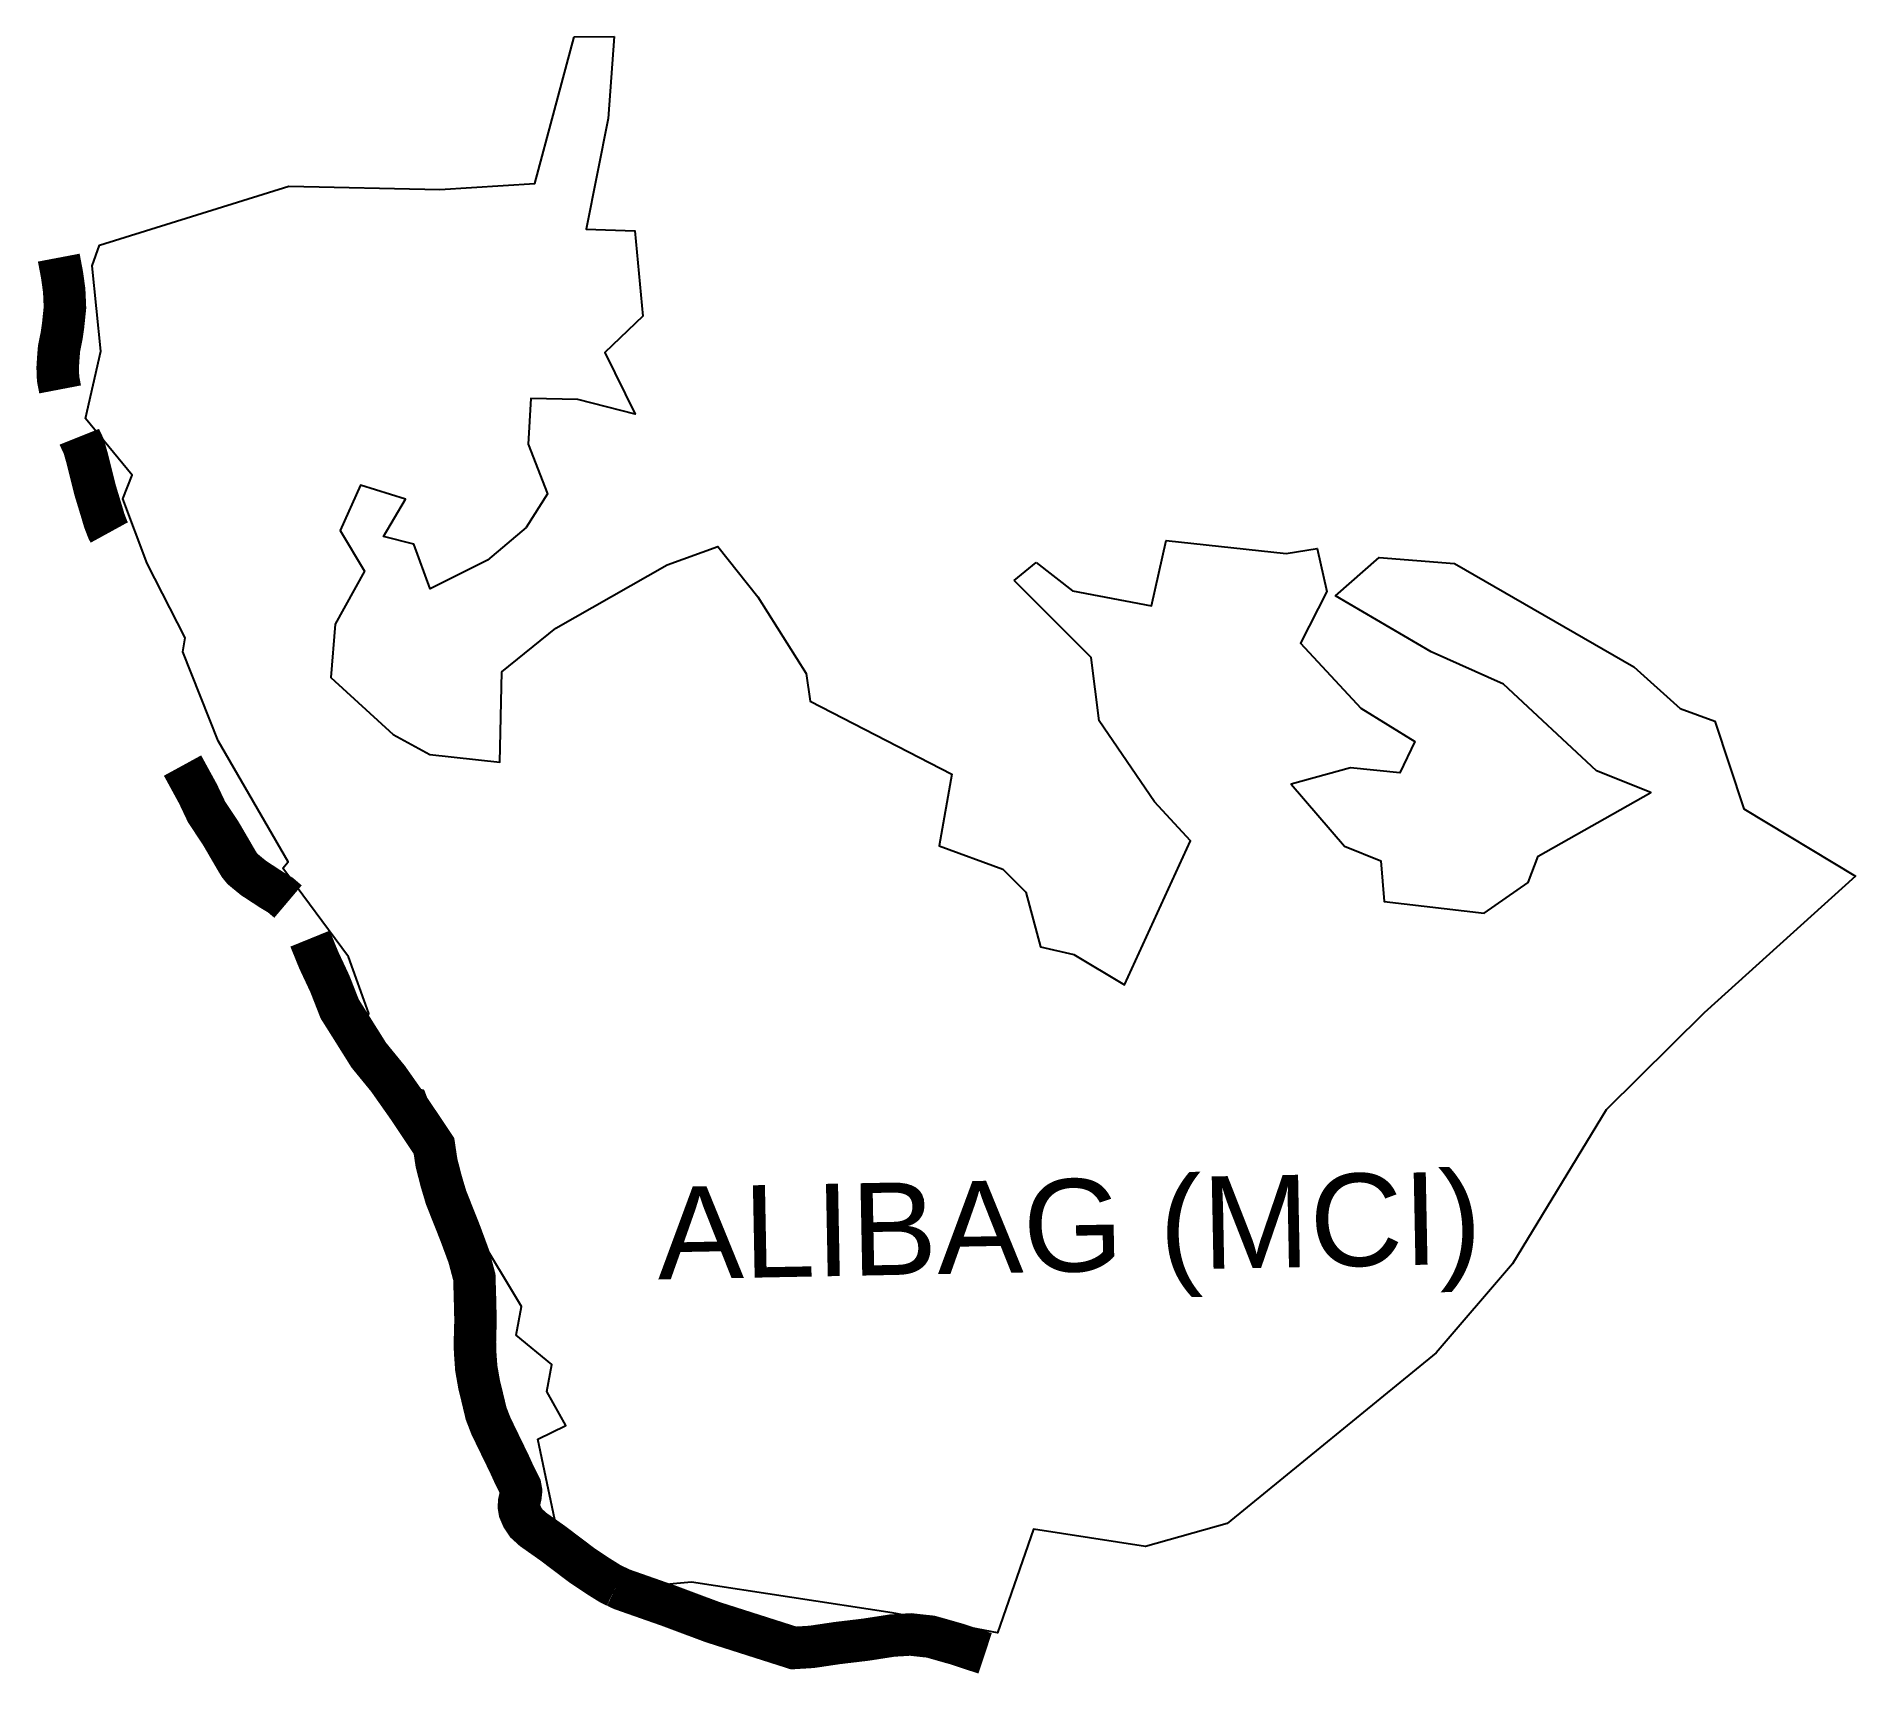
# Model space of a CAD drawing. Header units: metres. Extents: x 274775 to 276916, y 2062133 to 2064062.
import ezdxf

# ---------------------------------------------------------------- set-up
doc = ezdxf.new("R2010")
doc.units = ezdxf.units.M
doc.header["$MEASUREMENT"] = 0
for name, color, linetype in [('ARTIFICIALLY PROTECTED', 10, 'Continuous'), ('village', 3, 'Continuous'), ('VILLAGE NAME', 250, 'Continuous')]:
    doc.layers.add(name, color=color, linetype=linetype)
doc.styles.get("Standard").update_dxf_attribs({"font": 'simplex.shx'})

msp = doc.modelspace()

# ---------------------------------------------------------------- linework, layer by layer
at = {"color": 3, "flags": 128}
for points in [[(275407.7, 2064060.9), (275454.9, 2064061.6)], [(275925.6, 2063421.3), (275951.5, 2063442.2)]]:
    msp.add_lwpolyline(points, dxfattribs=at)
at = {"layer": 'ARTIFICIALLY PROTECTED', "const_width": 50, "flags": 128}
for points in [[(274800.9, 2063801.2), (274804.8, 2063780.7), (274807.3, 2063762.5), (274808.2, 2063742.4), (274806, 2063721.2), (274804.4, 2063709.8), (274801.2, 2063694), (274800.5, 2063685.3), (274799.6, 2063671.7), (274800.1, 2063658.6), (274802.5, 2063646.1)], [(274825.1, 2063590.4), (274825.5, 2063589.4), (274830.1, 2063579.7), (274833.9, 2063566.7), (274843.7, 2063527.5), (274852.2, 2063499.6), (274854.4, 2063492), (274858.7, 2063480.8), (274860.4, 2063477.7)], [(274946.6, 2063203.4), (274964.9, 2063169.9), (274974.9, 2063148.8), (274991.8, 2063123.3), (275010.8, 2063090.7), (275013.7, 2063086), (275017.3, 2063081.6), (275030.2, 2063071), (275050.7, 2063057.6), (275061.7, 2063051), (275070.8, 2063043.3)], [(275096.7, 2062999.7), (275106.9, 2062974.6), (275120.1, 2062946.4), (275131.6, 2062917), (275143.6, 2062898), (275165.8, 2062862.6), (275188.6, 2062834.7), (275212.3, 2062801), (275242.6, 2062755.7), (275245.6, 2062735.6), (275251.2, 2062713.9), (275256.8, 2062695.1), (275273.7, 2062652.5), (275283.7, 2062625.4), (275290.1, 2062601.4), (275290.8, 2062579.2), (275291.5, 2062550.7), (275290.8, 2062525.1), (275291, 2062513.7), (275292.4, 2062494), (275295.9, 2062474), (275298.3, 2062464.5), (275304, 2062440.7), (275309.7, 2062426), (275322.3, 2062400), (275331.1, 2062381.9), (275337.8, 2062367.2), (275344.2, 2062354.5), (275345.1, 2062349.6), (275344.4, 2062343.3), (275342.9, 2062336.5), (275342.6, 2062331.2), (275343.4, 2062326.2), (275346.7, 2062318.5), (275351.4, 2062311.5), (275359.3, 2062304.3), (275382.2, 2062288.2), (275416.6, 2062262.2), (275435.9, 2062249.3), (275450, 2062240.5), (275457, 2062237.1)], [(275457, 2062237.1), (275464, 2062233.8), (275519, 2062214.5), (275570.4, 2062195.3), (275666, 2062164.8), (275687.3, 2062166.1), (275716.9, 2062170.5), (275751.1, 2062174.6), (275782.1, 2062179.4), (275803.8, 2062180.7), (275827.4, 2062178.1), (275858.8, 2062169.2), (275891.4, 2062158.4)]]:
    msp.add_lwpolyline(points, dxfattribs=at)
at = {"layer": 'village', "color": 3}
for points in [[(276314.4, 2063108.5, 0), (276357.1, 2063091.1, 0), (276361.3, 2063043.5, 0), (276478.8, 2063029.7, 0), (276530.8, 2063065.8, 0), (276542.4, 2063096.6, 0), (276675.1, 2063171.6, 0), (276611.3, 2063197.1, 0), (276501.5, 2063299.1, 0), (276416.6, 2063337.3, 0), (276303.7, 2063403.2, 0), (276355.3, 2063448.4, 0), (276444.1, 2063441.2, 0), (276655.1, 2063319.5, 0), (276709.5, 2063270.4, 0), (276750.3, 2063255.7, 0), (276784.5, 2063152.5, 0), (276916.2, 2063073.2, 0), (276738, 2062912.5, 0), (276622.7, 2062798.2, 0), (276512.4, 2062617.1, 0), (276422.4, 2062512, 0), (276176.3, 2062311.4, 0), (276080.4, 2062284.3, 0), (275948.2, 2062304.8, 0), (275905.9, 2062182.5, 0), (275782.1, 2062206.3, 0), (275545.6, 2062242.2, 0), (275494.5, 2062237.5, 0), (275391.2, 2062285.8, 0), (275364.8, 2062410.5, 0), (275397.7, 2062426.5, 0), (275375.6, 2062466.7, 0), (275381.2, 2062498.3, 0), (275339.4, 2062533, 0), (275345.5, 2062566.8, 0), (275293.2, 2062654, 0), (275230.4, 2062820.9, 0), (275199.9, 2062826.8, 0), (275154.1, 2062892.8, 0), (275165.8, 2062911.5, 0), (275141.9, 2062978.4, 0), (275064.6, 2063082.6, 0), (275071.1, 2063089.9, 0), (274988.7, 2063232.5, 0), (274947.1, 2063337.1, 0), (274949.8, 2063353.7, 0), (274904.9, 2063441.1, 0), (274876.2, 2063517.2, 0), (274887.3, 2063545.1, 0), (274832.3, 2063611.8, 0), (274850.5, 2063691.2, 0), (274840.2, 2063791.7, 0), (274849, 2063816, 0), (275071.7, 2063885.5, 0), (275249.5, 2063881.5, 0), (275361.5, 2063888.6, 0), (275407.7, 2064060.9, 0)], [(275454.9, 2064061.6, 0), (275447.8, 2063965, 0), (275421.9, 2063834.9, 0), (275478.9, 2063832.9, 0), (275488.3, 2063732.2, 0), (275443.9, 2063689.4, 0), (275479.6, 2063617.1, 0), (275411.9, 2063634.4, 0), (275356.5, 2063635.5, 0), (275353.5, 2063581.5, 0), (275376.2, 2063523.2, 0), (275351.1, 2063483.7, 0), (275305.6, 2063445.3, 0), (275238.2, 2063411.2, 0), (275219, 2063463.8, 0), (275183.2, 2063472.8, 0), (275208.9, 2063517, 0), (275156.2, 2063533.4, 0), (275132.3, 2063480.2, 0), (275160.7, 2063432.1, 0), (275126.4, 2063369.7, 0), (275121.2, 2063307, 0), (275194.5, 2063240, 0), (275237.9, 2063216.5, 0), (275320.1, 2063207.5, 0), (275322.6, 2063313.7, 0), (275386.1, 2063365.2, 0), (275517, 2063439.6, 0), (275576.9, 2063461.1, 0), (275623.7, 2063402, 0), (275680.8, 2063311.9, 0), (275685.3, 2063279.2, 0), (275852.1, 2063193.2, 0), (275837.5, 2063108.9, 0), (275912.4, 2063081.3, 0), (275939.4, 2063054.5, 0), (275956.8, 2062989.9, 0), (275995.9, 2062981.2, 0), (276055.6, 2062945.2, 0), (276133.3, 2063114.6, 0), (276090.8, 2063160.8, 0), (276025.5, 2063256.1, 0), (276016.1, 2063330.4, 0), (275925.6, 2063421.3, 0)], [(275951.5, 2063442.2, 0), (275994.2, 2063409.2, 0), (276087.4, 2063391.4, 0), (276104.7, 2063468.4, 0), (276245.7, 2063452.9, 0), (276282.3, 2063458.9, 0), (276293.6, 2063408.1, 0), (276262.7, 2063347.3, 0), (276333.6, 2063271.1, 0), (276397.4, 2063231.7, 0), (276379.8, 2063194.9, 0), (276321.5, 2063200.8, 0), (276251.8, 2063181.6, 0), (276314.4, 2063108.5, 0)]]:
    msp.add_polyline3d(points, dxfattribs=at)

# ---------------------------------------------------------------- texts
at = {"layer": 'VILLAGE NAME', "insert": (275504.3, 2062707.2), "char_height": 108.748, "attachment_point": 1, "rotation": 1.1028}
msp.add_mtext_dynamic_manual_height_columns('{\\fArial|b0|i0|c0|p34;ALIBAG (MCI)}', width=1043.665, gutter_width=543.7, heights=[0], dxfattribs=at)

doc.saveas('drawing.dxf')
